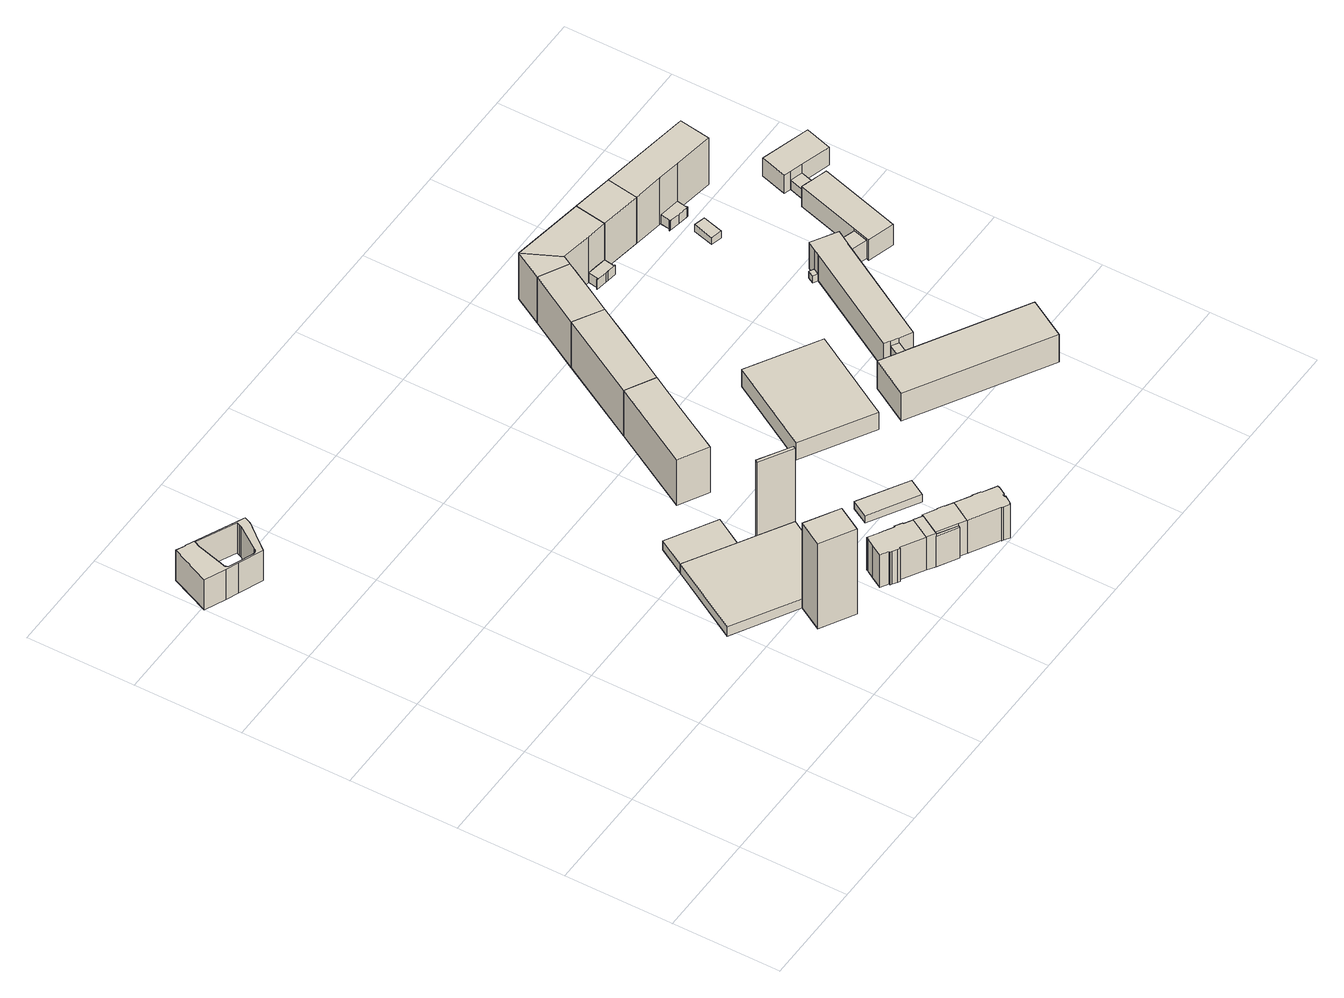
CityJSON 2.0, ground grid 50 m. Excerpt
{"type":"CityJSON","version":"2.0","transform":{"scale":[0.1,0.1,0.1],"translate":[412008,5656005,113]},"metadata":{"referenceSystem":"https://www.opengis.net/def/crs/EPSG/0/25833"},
"CityObjects":{
"building1":{"type":"Building","attributes":{"Dachtyp_tdc":"tdcFreeFormRoof","Gemeindeschluessel":14612000,"Dachneigung":10.71,"QualitaetDacherkennung":12,"Geometrietyp2DReferenz":"3000","measuredHeight":19.18,"function":"31001_9998","roofType":"5000"},"geometry":[{"type":"Solid","lod":"1","boundaries":[[[[0,1,2,3,4,5,6,7,8,9,10],[11,12,13,14,15,16,17,18,19,20,21,22,23,24,25,26,27,28,29,30,31,32,33,34,35,36,37,38,39,40,41,42,43,44,45,46,47,48,49,50,51,52,53,54,55,56,57,58,59]],[[60,61,62,63,64,65,66,67,68,69,70],[71,72,73,74,75,76,77,78,79,80,81,82,83,84,85,86,87,88,89,90,91,92,93,94,95,96,97,98,99,100,101,102,103,104,105,106,107,108,109,110,111,112,113,114,115,116,117,118,119]],[[10,61,60,0]],[[9,62,61,10]],[[8,63,62,9]],[[7,64,63,8]],[[6,65,64,7]],[[5,66,65,6]],[[4,67,66,5]],[[3,68,67,4]],[[2,69,68,3]],[[1,70,69,2]],[[0,60,70,1]],[[59,72,71,11]],[[58,73,72,59]],[[57,74,73,58]],[[56,75,74,57]],[[55,76,75,56]],[[54,77,76,55]],[[53,78,77,54]],[[52,79,78,53]],[[51,80,79,52]],[[50,81,80,51]],[[49,82,81,50]],[[48,83,82,49]],[[47,84,83,48]],[[46,85,84,47]],[[45,86,85,46]],[[44,87,86,45]],[[43,88,87,44]],[[42,89,88,43]],[[41,90,89,42]],[[40,91,90,41]],[[39,92,91,40]],[[38,93,92,39]],[[37,94,93,38]],[[36,95,94,37]],[[35,96,95,36]],[[34,97,96,35]],[[33,98,97,34]],[[32,99,98,33]],[[31,100,99,32]],[[30,101,100,31]],[[29,102,101,30]],[[28,103,102,29]],[[27,104,103,28]],[[26,105,104,27]],[[25,106,105,26]],[[24,107,106,25]],[[23,108,107,24]],[[22,109,108,23]],[[21,110,109,22]],[[20,111,110,21]],[[19,112,111,20]],[[18,113,112,19]],[[17,114,113,18]],[[16,115,114,17]],[[15,116,115,16]],[[14,117,116,15]],[[13,118,117,14]],[[12,119,118,13]],[[11,71,119,12]]]]}]},
"building2":{"type":"Building","attributes":{"Gemeindeschluessel":14612000,"Geometrietyp2DReferenz":"3000","function":"31001_9998","roofType":"9999"},"children":["building2-1","building2-2","building2-3","building2-4"]},
"building2-1":{"type":"BuildingPart","attributes":{"Dachtyp_tdc":"tdcPolyFlatRoof","Dachneigung":0,"QualitaetDacherkennung":34,"Geometrietyp2DReferenz":"3000","measuredHeight":5.13,"roofType":"1000"},"parents":["building2"],"geometry":[{"type":"Solid","lod":"1","boundaries":[[[[120,121,122,123,124,125,126,127,128,129,130]],[[131,132,133,134,135,136,137,138,139,140,141]],[[130,132,131,120]],[[129,133,132,130]],[[128,134,133,129]],[[127,135,134,128]],[[126,136,135,127]],[[125,137,136,126]],[[124,138,137,125]],[[123,139,138,124]],[[122,140,139,123]],[[121,141,140,122]],[[120,131,141,121]]]]}]},
"building2-2":{"type":"BuildingPart","attributes":{"Dachtyp_tdc":"tdcPolyFlatRoof","Dachneigung":0,"QualitaetDacherkennung":83,"Geometrietyp2DReferenz":"3000","measuredHeight":5.08,"roofType":"1000"},"parents":["building2"],"geometry":[{"type":"Solid","lod":"1","boundaries":[[[[142,143,144,145]],[[132,131,146,147]],[[145,131,132,142]],[[144,146,131,145]],[[143,147,146,144]],[[142,132,147,143]]]]}]},
"building2-3":{"type":"BuildingPart","attributes":{"Dachtyp_tdc":"tdcGableRoof","Dachneigung":26.77,"QualitaetDacherkennung":15,"Geometrietyp2DReferenz":"3000","measuredHeight":49.15,"roofType":"3100"},"parents":["building2"],"geometry":[{"type":"Solid","lod":"1","boundaries":[[[[148,149,150,151]],[[152,153,140,139]],[[151,153,152,148]],[[150,140,153,151]],[[149,139,140,150]],[[148,152,139,149]]]]}]},
"building2-4":{"type":"BuildingPart","attributes":{"Dachtyp_tdc":"tdcFreeFormRoof","Dachneigung":75.95,"QualitaetDacherkennung":24,"Geometrietyp2DReferenz":"3000","measuredHeight":47.46,"roofType":"5000"},"parents":["building2"],"geometry":[{"type":"Solid","lod":"1","boundaries":[[[[154,155,156,157]],[[133,158,159,134]],[[157,158,133,154]],[[156,159,158,157]],[[155,134,159,156]],[[154,133,134,155]]]]}]},
"building3":{"type":"Building","attributes":{"Dachtyp_tdc":"tdcHipAndGableRoof","Gemeindeschluessel":14612000,"Dachneigung":36.83,"QualitaetDacherkennung":69,"Geometrietyp2DReferenz":"3000","measuredHeight":20.64,"function":"31001_9998","roofType":"5000"},"geometry":[{"type":"Solid","lod":"1","boundaries":[[[[160,161,162,163,164,165,166,167,168,169,170,171,172,173,174,175,176,177,178,179]],[[180,181,182,183,184,185,186,187,188,189,190,191,192,193,194,195,196,197,198,199]],[[179,181,180,160]],[[178,182,181,179]],[[177,183,182,178]],[[176,184,183,177]],[[175,185,184,176]],[[174,186,185,175]],[[173,187,186,174]],[[172,188,187,173]],[[171,189,188,172]],[[170,190,189,171]],[[169,191,190,170]],[[168,192,191,169]],[[167,193,192,168]],[[166,194,193,167]],[[165,195,194,166]],[[164,196,195,165]],[[163,197,196,164]],[[162,198,197,163]],[[161,199,198,162]],[[160,180,199,161]]]]}]},
"building4":{"type":"Building","attributes":{"Gemeindeschluessel":14612000,"Geometrietyp2DReferenz":"3000","function":"31001_9998","roofType":"9999"},"children":["building4-1","building4-2","building4-3"]},
"building4-1":{"type":"BuildingPart","attributes":{"Dachtyp_tdc":"tdcFreeFormRoof","Dachneigung":48.86,"QualitaetDacherkennung":22,"Geometrietyp2DReferenz":"3000","measuredHeight":17.35,"roofType":"5000"},"parents":["building4"],"geometry":[{"type":"Solid","lod":"1","boundaries":[[[[200,201,202,203]],[[204,205,206,207]],[[203,205,204,200]],[[202,206,205,203]],[[201,207,206,202]],[[200,204,207,201]]]]}]},
"building4-2":{"type":"BuildingPart","attributes":{"Dachtyp_tdc":"tdcGableRoof","Dachneigung":36.46,"QualitaetDacherkennung":47,"Geometrietyp2DReferenz":"3000","measuredHeight":20.59,"roofType":"3100"},"parents":["building4"],"geometry":[{"type":"Solid","lod":"1","boundaries":[[[[208,209,210,211,212,213,214,215,216,217,218,219]],[[220,221,222,223,224,225,226,204,207,227,228,229]],[[219,221,220,208]],[[218,222,221,219]],[[217,223,222,218]],[[216,224,223,217]],[[215,225,224,216]],[[214,226,225,215]],[[213,204,226,214]],[[212,207,204,213]],[[211,227,207,212]],[[210,228,227,211]],[[209,229,228,210]],[[208,220,229,209]]]]}]},
"building4-3":{"type":"BuildingPart","attributes":{"Dachtyp_tdc":"tdcGableRoof","Dachneigung":36.03,"QualitaetDacherkennung":64,"Geometrietyp2DReferenz":"3000","measuredHeight":20.63,"roofType":"3100"},"parents":["building4"],"geometry":[{"type":"Solid","lod":"1","boundaries":[[[[230,231,232,233]],[[206,234,235,228]],[[233,234,206,230]],[[232,235,234,233]],[[231,228,235,232]],[[230,206,228,231]]]]}]},
"building5":{"type":"Building","attributes":{"Dachtyp_tdc":"tdcGableRoof","Gemeindeschluessel":14612000,"Dachneigung":36.73,"QualitaetDacherkennung":71,"Geometrietyp2DReferenz":"3000","measuredHeight":20.61,"function":"31001_9998","roofType":"3100"},"geometry":[{"type":"Solid","lod":"1","boundaries":[[[[236,237,238,239,240,241,242,243,244,245,246,247,248,249,250,251,252,253,254,255,256,257]],[[258,259,260,261,262,263,226,225,224,264,265,266,267,268,269,270,271,272,273,274,275,276]],[[257,259,258,236]],[[256,260,259,257]],[[255,261,260,256]],[[254,262,261,255]],[[253,263,262,254]],[[252,226,263,253]],[[251,225,226,252]],[[250,224,225,251]],[[249,264,224,250]],[[248,265,264,249]],[[247,266,265,248]],[[246,267,266,247]],[[245,268,267,246]],[[244,269,268,245]],[[243,270,269,244]],[[242,271,270,243]],[[241,272,271,242]],[[240,273,272,241]],[[239,274,273,240]],[[238,275,274,239]],[[237,276,275,238]],[[236,258,276,237]]]]}]},
"building6":{"type":"Building","attributes":{"Gemeindeschluessel":14612000,"Geometrietyp2DReferenz":"3000","function":"31001_9998","roofType":"9999"},"children":["building6-1","building6-2"]},
"building6-1":{"type":"BuildingPart","attributes":{"Dachtyp_tdc":"tdcPolyFlatRoof","Dachneigung":0,"QualitaetDacherkennung":61,"Geometrietyp2DReferenz":"3000","measuredHeight":25.6,"roofType":"1000"},"parents":["building6"],"geometry":[{"type":"Solid","lod":"1","boundaries":[[[[277,278,279,280,281,282]],[[283,284,285,286,287,288]],[[282,284,283,277]],[[281,285,284,282]],[[280,286,285,281]],[[279,287,286,280]],[[278,288,287,279]],[[277,283,288,278]]]]}]},
"building6-2":{"type":"BuildingPart","attributes":{"Dachtyp_tdc":"tdcPolyFlatRoof","Dachneigung":0,"QualitaetDacherkennung":75,"Geometrietyp2DReferenz":"3000","measuredHeight":4.9,"roofType":"1000"},"parents":["building6"],"geometry":[{"type":"Solid","lod":"1","boundaries":[[[[289,290,291,292,293,294,295,296,297]],[[284,298,299,300,301,302,303,304,285]],[[297,298,284,289]],[[296,299,298,297]],[[295,300,299,296]],[[294,301,300,295]],[[293,302,301,294]],[[292,303,302,293]],[[291,304,303,292]],[[290,285,304,291]],[[289,284,285,290]]]]}]},
"building7":{"type":"Building","attributes":{"Dachtyp_tdc":"tdcPolyFlatRoof","Gemeindeschluessel":14612000,"Dachneigung":0,"QualitaetDacherkennung":66,"Geometrietyp2DReferenz":"3000","measuredHeight":4.06,"function":"31001_9998","roofType":"1000"},"geometry":[{"type":"Solid","lod":"1","boundaries":[[[[305,306,307,308]],[[309,310,311,312]],[[308,310,309,305]],[[307,311,310,308]],[[306,312,311,307]],[[305,309,312,306]]]]}]},
"building8":{"type":"Building","attributes":{"Gemeindeschluessel":14612000,"Geometrietyp2DReferenz":"3000","function":"31001_9998","roofType":"9999"},"children":["building8-1","building8-2"]},
"building8-1":{"type":"BuildingPart","attributes":{"Dachtyp_tdc":"tdcPolyFlatRoof","Dachneigung":0,"QualitaetDacherkennung":51,"Geometrietyp2DReferenz":"3000","measuredHeight":25.75,"roofType":"1000"},"parents":["building8"],"geometry":[{"type":"Solid","lod":"1","boundaries":[[[[313,314,315,316,317,318]],[[319,320,321,283,288,322]],[[318,320,319,313]],[[317,321,320,318]],[[316,283,321,317]],[[315,288,283,316]],[[314,322,288,315]],[[313,319,322,314]]]]}]},
"building8-2":{"type":"BuildingPart","attributes":{"Dachtyp_tdc":"tdcPolyFlatRoof","Dachneigung":0,"QualitaetDacherkennung":72,"Geometrietyp2DReferenz":"3000","measuredHeight":4.92,"roofType":"1000"},"parents":["building8"],"geometry":[{"type":"Solid","lod":"1","boundaries":[[[[323,324,325,326,327,328,329,330,331]],[[332,333,334,335,336,337,338,339,321]],[[330,333,332,331]],[[329,334,333,330]],[[328,335,334,329]],[[327,336,335,328]],[[326,337,336,327]],[[325,338,337,326]],[[324,339,338,325]],[[323,321,339,324]],[[321,323,331,332]]]]}]},
"building9":{"type":"Building","attributes":{"Dachtyp_tdc":"tdcPolyFlatRoof","Gemeindeschluessel":14612000,"Dachneigung":0,"QualitaetDacherkennung":89,"Geometrietyp2DReferenz":"3000","measuredHeight":9.61,"function":"31001_3211","roofType":"1000"},"geometry":[{"type":"Solid","lod":"1","boundaries":[[[[340,341,342,343]],[[344,345,346,347]],[[343,345,344,340]],[[342,346,345,343]],[[341,347,346,342]],[[340,344,347,341]]]]}]},
"building10":{"type":"Building","attributes":{"Gemeindeschluessel":14612000,"Geometrietyp2DReferenz":"3000","function":"31001_9998","roofType":"9999"},"children":["building10-1","building10-2"]},
"building10-1":{"type":"BuildingPart","attributes":{"Dachtyp_tdc":"tdcPolyFlatRoof","Dachneigung":0,"QualitaetDacherkennung":45,"Geometrietyp2DReferenz":"3000","measuredHeight":25.77,"roofType":"1000"},"parents":["building10"],"geometry":[{"type":"Solid","lod":"1","boundaries":[[[[348,349,350,314,313,351]],[[352,353,354,355,356,357]],[[351,352,357,348]],[[313,353,352,351]],[[314,354,353,313]],[[350,355,354,314]],[[349,356,355,350]],[[348,357,356,349]]]]}]},
"building10-2":{"type":"BuildingPart","attributes":{"Dachtyp_tdc":"tdcPolyFlatRoof","Dachneigung":0,"QualitaetDacherkennung":65,"Geometrietyp2DReferenz":"3000","measuredHeight":4.97,"roofType":"1000"},"parents":["building10"],"geometry":[{"type":"MultiSurface","lod":"1","boundaries":[[[358,359,360,361,362,363,364,365,366,367]],[[368,369,370,371,372,373,374,375,376,352]],[[367,368,357,377]],[[366,369,368,367]],[[365,370,369,366]],[[364,371,370,365]],[[363,372,371,364]],[[362,373,372,363]],[[361,374,373,362]],[[360,375,374,361]],[[359,376,375,360]],[[358,352,376,359]],[[352,358,367,368]]]}]},
"building11":{"type":"Building","attributes":{"name":"Marie-Curie-Gymnasium Dresden","Gemeindeschluessel":14612000,"Geometrietyp2DReferenz":"3000","function":"31001_3021","roofType":"9999"},"children":["building11-1","building11-2"]},
"building11-1":{"type":"BuildingPart","attributes":{"Dachtyp_tdc":"tdcPolyFlatRoof","Dachneigung":0,"QualitaetDacherkennung":72,"Geometrietyp2DReferenz":"3000","measuredHeight":11.85,"roofType":"1000"},"parents":["building11"],"geometry":[{"type":"Solid","lod":"1","boundaries":[[[[378,379,380,381]],[[382,383,384,385]],[[381,383,382,378]],[[380,384,383,381]],[[379,385,384,380]],[[378,382,385,379]]]]}]},
"building11-2":{"type":"BuildingPart","attributes":{"Dachtyp_tdc":"tdcPolyFlatRoof","Dachneigung":0,"QualitaetDacherkennung":75,"Geometrietyp2DReferenz":"3000","measuredHeight":15.31,"roofType":"1000"},"parents":["building11"],"geometry":[{"type":"Solid","lod":"1","boundaries":[[[[386,387,388,389,390,391]],[[392,393,384,383,394,395]],[[391,393,392,386]],[[390,384,393,391]],[[389,383,384,390]],[[388,394,383,389]],[[387,395,394,388]],[[386,392,395,387]]]]}]},
"building12":{"type":"Building","attributes":{"Gemeindeschluessel":14612000,"Geometrietyp2DReferenz":"3000","function":"31001_9998","roofType":"9999"},"children":["building12-1","building12-2","building12-3","building12-4"]},
"building12-1":{"type":"BuildingPart","attributes":{"Dachtyp_tdc":"tdcGableRoof","Dachneigung":13.06,"QualitaetDacherkennung":15,"Geometrietyp2DReferenz":"3000","measuredHeight":6.08,"roofType":"3100"},"parents":["building12"],"geometry":[{"type":"Solid","lod":"1","boundaries":[[[[396,397,398,399,400,401,402,403,404,405,406]],[[407,408,409,410,411,412,413,414,415,416,417]],[[406,408,407,396]],[[405,409,408,406]],[[404,410,409,405]],[[403,411,410,404]],[[402,412,411,403]],[[401,413,412,402]],[[400,414,413,401]],[[399,415,414,400]],[[398,416,415,399]],[[397,417,416,398]],[[396,407,417,397]]]]}]},
"building12-2":{"type":"BuildingPart","attributes":{"Dachtyp_tdc":"tdcPolyFlatRoof","Dachneigung":0,"QualitaetDacherkennung":40,"Geometrietyp2DReferenz":"3000","measuredHeight":25.63,"roofType":"1000"},"parents":["building12"],"geometry":[{"type":"Solid","lod":"1","boundaries":[[[[418,419,420,421,422]],[[423,424,411,409,425]],[[422,424,423,418]],[[421,411,424,422]],[[420,409,411,421]],[[419,425,409,420]],[[418,423,425,419]]]]}]},
"building12-3":{"type":"BuildingPart","attributes":{"Dachtyp_tdc":"tdcGableRoof","Dachneigung":10.1,"QualitaetDacherkennung":35,"Geometrietyp2DReferenz":"3000","measuredHeight":26.49,"roofType":"3100"},"parents":["building12"],"geometry":[{"type":"Solid","lod":"1","boundaries":[[[[350,349,426,427]],[[428,423,425,429]],[[427,423,428,350]],[[426,425,423,427]],[[349,429,425,426]],[[350,428,429,349]]]]}]},
"building12-4":{"type":"BuildingPart","attributes":{"Dachtyp_tdc":"tdcPolyFlatRoof","Dachneigung":0,"QualitaetDacherkennung":51,"Geometrietyp2DReferenz":"3000","measuredHeight":25.66,"roofType":"1000"},"parents":["building12"],"geometry":[{"type":"Solid","lod":"1","boundaries":[[[[430,431,432,433]],[[424,434,435,411]],[[433,434,424,430]],[[432,435,434,433]],[[431,411,435,432]],[[430,424,411,431]]]]}]},
"building13":{"type":"Building","attributes":{"Dachtyp_tdc":"tdcPolyFlatRoof","Gemeindeschluessel":14612000,"Dachneigung":0,"QualitaetDacherkennung":54,"Geometrietyp2DReferenz":"3000","measuredHeight":3.89,"function":"31001_9998","roofType":"1000"},"geometry":[{"type":"Solid","lod":"1","boundaries":[[[[436,437,438,439]],[[440,441,442,443]],[[439,441,440,436]],[[438,442,441,439]],[[437,443,442,438]],[[436,440,443,437]]]]}]},
"building14":{"type":"Building","attributes":{"name":"Marie-Curie-Gymnasium Dresden","Gemeindeschluessel":14612000,"Geometrietyp2DReferenz":"3000","function":"31001_3021","roofType":"9999"},"children":["building14-1","building14-2","building14-3","building14-4","building14-5","building14-6"]},
"building14-1":{"type":"BuildingPart","attributes":{"Dachtyp_tdc":"tdcGableRoof","Dachneigung":37.52,"QualitaetDacherkennung":95,"Geometrietyp2DReferenz":"3000","measuredHeight":17.42,"roofType":"3100"},"parents":["building14"],"geometry":[{"type":"Solid","lod":"1","boundaries":[[[[444,445,446,447,448,449,450,451,452,453,454]],[[455,456,457,458,459,460,461,462,463,464,465]],[[453,456,455,454]],[[452,457,456,453]],[[451,458,457,452]],[[450,459,458,451]],[[449,460,459,450]],[[448,461,460,449]],[[447,462,461,448]],[[446,463,462,447]],[[445,464,463,446]],[[444,465,464,445]],[[454,455,465,444]]]]}]},
"building14-2":{"type":"BuildingPart","attributes":{"Dachtyp_tdc":"tdcGableRoof","Dachneigung":36.7,"QualitaetDacherkennung":78,"Geometrietyp2DReferenz":"3000","measuredHeight":11.42,"roofType":"3100"},"parents":["building14"],"geometry":[{"type":"Solid","lod":"1","boundaries":[[[[466,467,468,469]],[[470,458,457,471]],[[469,458,470,466]],[[468,457,458,469]],[[467,471,457,468]],[[466,470,471,467]]]]}]},
"building14-3":{"type":"BuildingPart","attributes":{"Dachtyp_tdc":"tdcGableRoof","Dachneigung":37.09,"QualitaetDacherkennung":86,"Geometrietyp2DReferenz":"3000","measuredHeight":12.47,"roofType":"3100"},"parents":["building14"],"geometry":[{"type":"Solid","lod":"1","boundaries":[[[[472,473,474,475,476,477]],[[478,479,480,481,482,483]],[[477,479,478,472]],[[476,480,479,477]],[[475,481,480,476]],[[474,482,481,475]],[[473,483,482,474]],[[472,478,483,473]]]]}]},
"building14-4":{"type":"BuildingPart","attributes":{"Dachtyp_tdc":"tdcGableRoof","Dachneigung":37.59,"QualitaetDacherkennung":78,"Geometrietyp2DReferenz":"3000","measuredHeight":6.66,"roofType":"3100"},"parents":["building14"],"geometry":[{"type":"Solid","lod":"1","boundaries":[[[[484,485,486,487]],[[478,488,489,479]],[[487,488,478,484]],[[486,489,488,487]],[[485,479,489,486]],[[484,478,479,485]]]]}]},
"building14-5":{"type":"BuildingPart","attributes":{"Dachtyp_tdc":"tdcPolyFlatRoof","Dachneigung":0,"QualitaetDacherkennung":43,"Geometrietyp2DReferenz":"3000","measuredHeight":3.79,"roofType":"1000"},"parents":["building14"],"geometry":[{"type":"Solid","lod":"1","boundaries":[[[[490,491,492,493]],[[465,494,495,455]],[[493,494,465,490]],[[492,495,494,493]],[[491,455,495,492]],[[490,465,455,491]]]]}]},
"building14-6":{"type":"BuildingPart","attributes":{"Dachtyp_tdc":"tdcGableRoof","Dachneigung":37.1,"QualitaetDacherkennung":95,"Geometrietyp2DReferenz":"3000","measuredHeight":13.81,"roofType":"3100"},"parents":["building14"],"geometry":[{"type":"Solid","lod":"1","boundaries":[[[[496,497,498,499,500,501,502,503]],[[504,505,470,471,506,489,488,507]],[[503,505,504,496]],[[502,470,505,503]],[[501,471,470,502]],[[500,506,471,501]],[[499,489,506,500]],[[498,488,489,499]],[[497,507,488,498]],[[496,504,507,497]]]]}]},
"building15":{"type":"Building","attributes":{"Gemeindeschluessel":14612000,"Geometrietyp2DReferenz":"3000","function":"31001_9998","roofType":"9999"},"children":["building15-1","building15-2"]},
"building15-1":{"type":"BuildingPart","attributes":{"Dachtyp_tdc":"tdcPolyFlatRoof","Dachneigung":0,"QualitaetDacherkennung":48,"Geometrietyp2DReferenz":"3000","measuredHeight":25.87,"roofType":"1000"},"parents":["building15"],"geometry":[{"type":"Solid","lod":"1","boundaries":[[[[508,433,432,509,510,511]],[[512,513,514,515,516,517]],[[511,513,512,508]],[[510,514,513,511]],[[509,515,514,510]],[[432,516,515,509]],[[433,517,516,432]],[[508,512,517,433]]]]}]},
"building15-2":{"type":"BuildingPart","attributes":{"Dachtyp_tdc":"tdcHipAndGableRoof","Dachneigung":10.03,"QualitaetDacherkennung":26,"Geometrietyp2DReferenz":"3000","measuredHeight":5.79,"roofType":"5000"},"parents":["building15"],"geometry":[{"type":"Solid","lod":"1","boundaries":[[[[518,519,520,521,522,523,524,525,526,527,528,527,529,530,531]],[[532,533,515,534,535,514,535,536,537,538,539,540,541,542,543]],[[531,533,532,518]],[[530,515,533,531]],[[529,534,515,530]],[[534,529,527,535]],[[526,536,535,527]],[[525,537,536,526]],[[524,538,537,525]],[[523,539,538,524]],[[522,540,539,523]],[[521,541,540,522]],[[520,542,541,521]],[[519,543,542,520]],[[518,532,543,519]]]]}]}
},
"vertices":[
[124,2654,176],[123,2652,176],[82,2671,176],[2,2489,176],[96,2446,176],[154,2423,176],[263,2378,176],[321,2448,176],[365,2502,176],[380,2534,176],[374,2537,176],[157,2430,176],[117,2447,176],[116,2448,176],[115,2449,176],[114,2450,176],[113,2451,176],[113,2452,176],[112,2453,176],[111,2454,176],[111,2455,176],[111,2457,176],[110,2458,176],[110,2460,176],[110,2461,176],[110,2462,176],[110,2463,176],[110,2465,176],[110,2466,176],[111,2467,176],[111,2469,176],[143,2582,176],[149,2603,176],[161,2630,176],[338,2546,176],[332,2531,176],[327,2521,176],[251,2411,176],[250,2409,176],[250,2408,176],[249,2407,176],[248,2406,176],[247,2405,176],[246,2404,176],[245,2403,176],[244,2402,176],[242,2402,176],[241,2401,176],[239,2400,176],[237,2400,176],[236,2400,176],[234,2400,176],[233,2400,176],[232,2400,176],[230,2400,176],[229,2400,176],[227,2400,176],[226,2401,176],[225,2402,176],[223,2403,176],[124,2654,8],[374,2537,8],[380,2534,8],[365,2502,8],[321,2448,8],[263,2378,8],[154,2423,8],[96,2446,8],[2,2489,8],[82,2671,8],[123,2652,8],[157,2430,8],[223,2403,8],[225,2402,8],[226,2401,8],[227,2400,8],[229,2400,8],[230,2400,8],[232,2400,8],[233,2400,8],[234,2400,8],[236,2400,8],[237,2400,8],[239,2400,8],[241,2401,8],[242,2402,8],[244,2402,8],[245,2403,8],[246,2404,8],[247,2405,8],[248,2406,8],[249,2407,8],[250,2408,8],[250,2409,8],[251,2411,8],[327,2521,8],[332,2531,8],[338,2546,8],[161,2630,8],[149,2603,8],[143,2582,8],[111,2469,8],[111,2467,8],[110,2466,8],[110,2465,8],[110,2463,8],[110,2462,8],[110,2461,8],[110,2460,8],[110,2458,8],[111,2457,8],[111,2455,8],[111,2454,8],[112,2453,8],[113,2452,8],[113,2451,8],[114,2450,8],[115,2449,8],[116,2448,8],[117,2447,8],
[1165,1003,64],[966,660,64],[1256,492,64],[1408,404,64],[1439,458,64],[1436,460,64],[1490,552,64],[1491,551,64],[1605,743,64],[1460,829,64],[1383,874,64],[1165,1003,12],[1383,874,12],[1460,829,12],[1605,743,12],[1491,551,12],[1490,552,12],[1436,460,12],[1439,458,12],[1408,404,12],[1256,492,12],[966,660,12],
[1383,874,63],[1459,1002,63],[1239,1129,63],[1165,1003,63],[1239,1129,12],[1459,1002,12],
[1342,291,487],[1408,404,487],[1256,492,487],[1191,379,487],[1342,291,12],[1191,379,12],
[1460,829,473],[1605,743,473],[1612,755,473],[1467,841,473],[1467,841,12],[1612,755,12],
[1675,323,198],[1633,348,198],[1610,361,198],[1568,386,198],[1566,382,198],[1563,378,198],[1542,342,198],[1512,292,198],[1548,271,198],[1545,264,198],[1554,259,198],[1574,247,198],[1584,241,198],[1588,248,198],[1692,187,198],[1718,233,198],[1747,282,198],[1708,304,198],[1710,308,198],[1678,327,198],[1675,323,15],[1678,327,15],[1710,308,15],[1708,304,15],[1747,282,15],[1718,233,15],[1692,187,15],[1588,248,15],[1584,241,15],[1574,247,15],[1554,259,15],[1545,264,15],[1548,271,15],[1512,292,15],[1542,342,15],[1563,378,15],[1566,382,15],[1568,386,15],[1610,361,15],[1633,348,15],
[1824,120,185],[1733,174,185],[1728,165,185],[1819,112,185],[1824,120,14],[1819,112,14],[1728,165,14],[1733,174,14],
[1849,234,198],[1789,268,198],[1784,260,198],[1761,221,198],[1733,174,198],[1824,120,198],[1857,100,198],[1885,148,198],[1914,196,198],[1877,218,198],[1878,220,198],[1850,236,198],[1849,234,14],[1850,236,14],[1878,220,14],[1877,218,14],[1914,196,14],[1885,148,14],[1857,100,14],[1761,221,14],[1784,260,14],[1789,268,14],
[1728,165,200],[1784,260,200],[1747,282,200],[1692,187,200],[1692,187,14],[1747,282,14],
[2027,6,199],[2050,43,199],[2046,45,199],[2049,53,199],[2051,56,199],[2057,53,199],[2080,92,199],[2079,93,199],[2082,98,199],[2061,110,199],[2017,136,199],[2018,138,199],[1985,158,199],[1984,155,199],[1914,196,199],[1885,148,199],[1857,100,199],[1989,24,199],[1987,22,199],[1996,17,199],[2020,2,199],[2024,8,199],[2027,6,14],[2024,8,14],[2020,2,14],[1996,17,14],[1987,22,14],[1989,24,14],[1984,155,14],[1985,158,14],[2018,138,14],[2017,136,14],[2061,110,14],[2082,98,14],[2079,93,14],[2080,92,14],[2057,53,14],[2051,56,14],[2049,53,14],[2046,45,14],[2050,43,14],
[1817,1518,275],[1687,1591,275],[1471,1210,275],[1601,1136,275],[1673,1263,275],[1720,1348,275],[1817,1518,19],[1720,1348,19],[1673,1263,19],[1601,1136,19],[1471,1210,19],[1687,1591,19],
[1720,1348,68],[1673,1263,68],[1714,1240,68],[1713,1237,68],[1715,1236,68],[1741,1282,68],[1767,1327,68],[1764,1328,68],[1762,1324,68],[1762,1324,19],[1764,1328,19],[1767,1327,19],[1741,1282,19],[1715,1236,19],[1713,1237,19],[1714,1240,19],
[2049,479,56],[1830,608,56],[1785,530,56],[2004,401,56],[2049,479,15],[2004,401,15],[1785,530,15],[1830,608,15],
[2029,1893,276],[1900,1967,276],[1687,1591,276],[1817,1518,276],[1887,1642,276],[1936,1729,276],[2029,1893,19],[1936,1729,19],[1887,1642,19],[1900,1967,19],
[1887,1642,68],[1927,1619,68],[1926,1616,68],[1930,1614,68],[1955,1660,68],[1980,1704,68],[1977,1706,68],[1976,1703,68],[1935,1726,68],[1935,1726,19],[1976,1703,19],[1977,1706,19],[1980,1704,19],[1955,1660,19],[1930,1614,19],[1926,1616,19],[1927,1619,19],
[2487,1158,112],[2170,1344,112],[1937,945,112],[2254,759,112],[2487,1158,16],[2254,759,16],[1937,945,16],[2170,1344,16],
[2151,2109,276],[2170,2143,276],[2040,2214,276],[2099,2016,276],[2099,2016,18],[2029,1893,18],[1900,1967,18],[2040,2214,18],[2170,2143,18],[2151,2109,18],
[2099,2016,68],[2101,2020,68],[2143,1996,68],[2141,1992,68],[2143,1991,68],[2170,2037,68],[2195,2083,68],[2192,2085,68],[2190,2081,68],[2148,2104,68],[2148,2104,18],[2190,2081,18],[2192,2085,18],[2195,2083,18],[2170,2037,18],[2143,1991,18],[2141,1992,18],[2143,1996,18],[2101,2020,18],[2151,2109,68],
[2606,884,134],[2574,904,134],[2533,834,134],[2566,815,134],[2606,884,16],[2566,815,16],[2533,834,16],[2574,904,16],
[2341,709,169],[2948,355,169],[3051,532,169],[2566,815,169],[2533,834,169],[2444,886,169],[2341,709,16],[2444,886,16],[3051,532,16],[2948,355,16],
[2325,2115,72],[2324,2111,72],[2376,2103,72],[2390,2101,72],[2430,2095,72],[2430,2098,72],[2425,2099,72],[2433,2146,72],[2398,2152,72],[2338,2161,72],[2330,2114,72],[2325,2115,19],[2330,2114,19],[2338,2161,19],[2398,2152,19],[2433,2146,19],[2425,2099,19],[2430,2098,19],[2430,2095,19],[2390,2101,19],[2376,2103,19],[2324,2111,19],
[2115,2346,275],[2193,2184,275],[2338,2161,275],[2433,2146,275],[2456,2292,275],[2115,2346,19],[2456,2292,19],[2193,2184,19],
[2193,2184,276],[2115,2346,276],[2040,2214,19],[2170,2143,19],
[2456,2292,276],[2433,2146,276],[2623,2116,276],[2646,2262,276],[2646,2262,19],[2623,2116,19],
[2779,1864,51],[2830,1851,51],[2857,1947,51],[2805,1960,51],[2779,1864,12],[2805,1960,12],[2857,1947,12],[2830,1851,12],
[2829,1401,162],[2830,1400,162],[2548,919,162],[2574,904,162],[2606,884,162],[2660,853,162],[2941,1334,162],[2943,1334,162],[2981,1398,162],[2868,1466,162],[2845,1428,162],[2845,1428,14],[2868,1466,14],[2981,1398,14],[2943,1334,14],[2941,1334,14],[2660,853,14],[2606,884,14],[2574,904,14],[2548,919,14],[2830,1400,14],[2829,1401,14],
[3036,1304,114],[3057,1374,114],[2981,1398,114],[2943,1334,114],[3036,1304,14],[3057,1374,14],
[3258,1745,114],[3398,1704,114],[3435,1828,114],[3207,1895,114],[3170,1771,114],[3202,1761,114],[3258,1745,14],[3202,1761,14],[3170,1771,14],[3207,1895,14],[3435,1828,14],[3398,1704,14],
[3258,1745,69],[3202,1761,69],[3173,1665,69],[3230,1649,69],[3230,1649,14],[3173,1665,14],
[2829,1401,52],[2845,1428,52],[2823,1440,52],[2808,1413,52],[2808,1413,14],[2823,1440,14],
[3156,1255,127],[3269,1637,127],[3230,1649,127],[3173,1665,127],[3145,1674,127],[3057,1374,127],[3036,1304,127],[3032,1291,127],[3156,1255,14],[3032,1291,14],[3145,1674,14],[3269,1637,14],
[3076,2194,276],[2762,2094,276],[2867,2078,276],[3053,2048,276],[3076,2194,17],[3053,2048,17],[2867,2078,17],[2762,2094,17],[2623,2116,17],[2646,2262,17],
[2759,2045,69],[2754,2046,69],[2753,2042,69],[2759,2041,69],[2806,2033,69],[2855,2026,69],[2859,2025,69],[2859,2029,69],[2856,2030,69],[2864,2078,69],[2867,2078,69],[2812,2086,69],[2762,2094,69],[2767,2093,69],[2759,2045,17],[2767,2093,17],[2812,2086,17],[2864,2078,17],[2856,2030,17],[2859,2029,17],[2859,2025,17],[2855,2026,17],[2806,2033,17],[2759,2041,17],[2753,2042,17],[2754,2046,17]
]}
